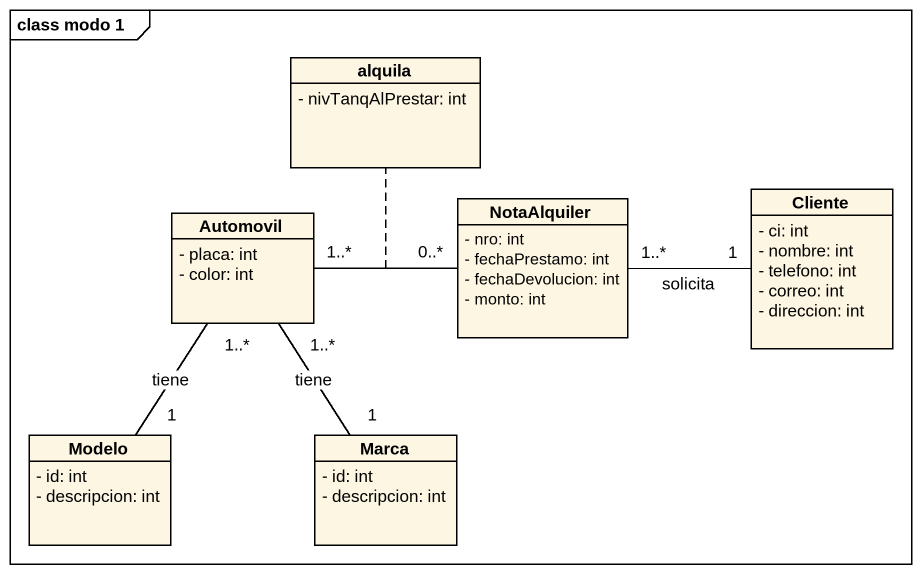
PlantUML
@startuml
mainframe class modo 1
hide circle
hide empty members
skinparam classAttributeIconSize 0
class alquila {
  - nivTanqAlPrestar: int
}
class NotaAlquiler {
  - nro: int
  - fechaPrestamo: int
  - fechaDevolucion: int
  - monto: int
}
class Cliente {
  - ci: int
  - nombre: int
  - telefono: int
  - correo: int
  - direccion: int
}
class Automovil {
  - placa: int
  - color: int
}
class Modelo {
  - id: int
  - descripcion: int
}
class Marca {
  - id: int
  - descripcion: int
}
NotaAlquiler "1..*" -right- "1" Cliente : solicita
Automovil "1..*" -right- "0..*" NotaAlquiler
(Automovil, NotaAlquiler) .. alquila
Automovil "1..*" -- "1" Modelo : tiene
Automovil "1..*" -- "1" Marca : tiene
@enduml
